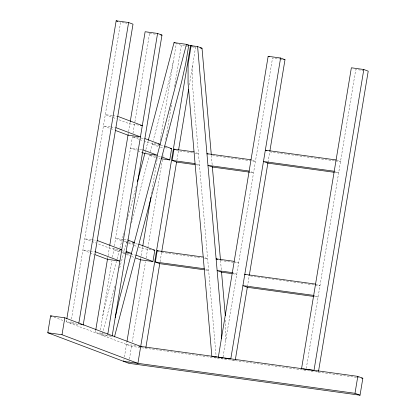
<?xml version="1.0" encoding="UTF-8"?>
<svg xmlns="http://www.w3.org/2000/svg" width="416" height="416" viewBox="0 0 416 416"><rect width="100%" height="100%" fill="white"/><g stroke="black" fill="none" stroke-linecap="round" stroke-linejoin="round"><path stroke-width="0.31" stroke-dasharray="2.08 1.56" d="M192.494 65.905L192.473 84.9L216.117 356.117M225.805 340.371L225.659 319.452M66.648 319.878L66.331 321.776L76.289 323.149M71.053 321.537L70.741 323.435L80.075 324.724M71.474 319.01L120.567 22.464L126.792 23.322M95.722 330.169L95.306 332.696L105.258 334.069M107.448 259.334L109.647 246.074M128.003 135.184L130.161 122.143M100.027 332.452L99.715 334.36L111.535 335.993M100.443 329.935L111.857 261.014M112.481 257.218L114.249 246.548M114.353 245.913L132.475 136.448M133 133.286L134.571 123.802M134.883 121.909L149.536 33.384L147.883 32.76M123.677 361.379L123.989 359.502M124.405 356.99L126.896 341.942M140.598 259.173L142.672 246.636M151.393 193.965L157.206 158.85M157.622 156.343L157.31 158.226L160.274 158.631M160.217 140.665L160.633 138.159M160.737 137.53L176.306 43.477L181.345 45.375L185.058 45.89M128.82 362.653L131.83 344.469M132.246 341.962L145.532 261.7M146.156 257.941L147.711 248.534M147.815 247.905L162.453 159.494M162.765 157.617L163.384 153.852M165.776 139.433L171.792 103.064M174.491 86.762L181.345 45.375M160.066 261.784L161.626 252.377L159.973 251.753M176.883 160.212L178.443 150.8L193.149 152.828M189.342 84.963L195.567 47.341L197.33 47.585M223.049 357.016L272.558 57.964L280.025 58.994M247.426 286.666L249.309 275.293M267.982 162.516L269.745 151.856L295.651 155.428M306.259 368.524L355.768 69.446L363.236 70.476M102.768 315.91L106.839 297.778L116.449 261.284M173.254 61.927L169.177 80.064L153.317 140.317M117.088 258.846L119.72 248.851M119.87 248.284L123.183 235.695M123.344 235.087L123.828 233.262M127.348 219.877L136.318 185.817M144.966 152.974L148.169 140.806M114.889 286.244L101.993 335.218L112.575 336.679M119.673 268.07L127.369 238.857M131.534 223.038L149.469 154.918M150.27 151.876L152.672 142.75M149.536 33.384L155.761 34.242M185.671 45.973L187.528 46.233M191.859 46.826L194.948 47.252M280.649 59.077L282.516 59.337M112.154 115.58L105.305 114.634L112.471 117.338M112.778 115.664L117.13 116.267M138.585 125.096L129.87 123.895L118.102 119.46M110.287 126.864L103.438 125.923L109.58 128.237M110.906 126.953L114.639 127.468M296.28 155.516L334.823 160.836M335.457 160.919L340.512 161.621L336.102 159.957M138.632 137.706L132.413 136.843L139.298 139.443M141.123 138.05L144.232 138.476M156.411 143.811L147.696 142.61L144.919 141.56M159.37 145.309L152.256 144.326L158.574 146.708M160.555 145.475L163.519 145.881M160.363 147.103L163.327 147.508M165.105 147.753L166.884 148.002M194.938 153.078L198.458 153.561L195.151 152.313M212.623 155.516L227.001 157.503M227.599 157.581L255.429 161.424L251.571 159.968M334.849 172.38L338.645 172.905L334.235 171.241M141.742 149.677L130.541 148.132L137.4 150.717M155.906 156.135L149.386 155.236L155.438 157.518M158.278 156.463L160.649 156.79M195.764 164.736L199.477 165.246L196.17 163.998M250.349 172.266L253.562 172.708L250.255 171.465M122.704 239.403L115.596 238.425L121.846 240.781L123.625 241.025M123.89 239.569L127.447 240.058M124.218 241.108L125.996 241.353M127.182 241.519L130.146 241.925M137.608 244.046L126.407 242.502L127.998 243.1M91.598 239.73L84.755 238.789L90.896 241.103M92.222 239.819L95.956 240.334M151.076 249.72L142.36 248.513L138.85 247.192M161.626 252.377L201.495 257.878M204.563 258.305L207.626 258.726L203.767 257.27M220.522 260.504L233.132 262.246M234.369 262.418L238.612 263L235.674 261.893M118.03 249.252L109.32 248.05L97.547 243.61M120.838 250.692L113.724 249.709L118.976 251.69L125.492 252.59M122.023 250.853L125.58 251.347M126.027 253.75L123.536 253.406L125.648 254.202M126.646 253.838L129.761 254.27M131.004 254.441L135.361 255.039M89.731 251.02L82.888 250.073L89.029 252.387M90.355 251.103L94.708 251.706M205.473 269.974L208.645 270.41L204.786 268.954M232.747 273.738L236.746 274.29L232.825 272.813M314.298 296.535L318.089 297.055L313.68 295.396M126.48 344.453L137.285 345.94M356.486 377.395L131.518 346.351L65.182 321.339M357.12 377.484L359.029 377.744M193.887 46.706L195.016 47.133M112.986 117.53L116.563 118.882M176.238 149.968L177.892 150.592M110.604 128.622L114.187 129.974M139.792 139.625L143.343 140.967M137.888 150.899L142.028 152.464M315.546 284.107L319.956 285.771L248.092 275.59M128.528 243.303L132.449 244.78M134.181 245.43L137.098 246.532M91.92 241.488L96.013 243.032M126.173 254.405L131.102 256.261M131.69 256.485L134.633 257.592M90.048 252.772L94.146 254.316M316.186 371.306L318.391 372.138M232.976 359.824L235.18 360.656M221.078 358.311L222.732 358.935M214.079 357.214L216.284 358.046M54.09 317.158L64.6 321.121M211.354 155.34L212.233 165.448M220.516 260.432L221.39 270.504"/><path stroke-width="0.62" d="M221.38 338.801L221.432 319.847L197.605 46.566L191.162 45.677L188.1 64.163L188.053 83.106L211.874 356.387M138.85 346.159L357.802 376.371L362.84 378.269L360.038 395.2L128.716 363.282L47.783 332.769L50.586 315.838L64.813 317.798L141.825 346.835M187.439 45.011L190.528 45.443L137.904 363.345L62.01 334.729L64.813 317.798M66.856 318.614L116.158 20.8L128.606 22.516L133.011 24.18L83.19 325.151M78.78 323.492L128.606 22.516M95.826 329.534L107.552 258.716M109.751 245.44L128.066 134.789M130.265 121.508L145.132 31.725L157.576 33.441L161.985 35.105L112.159 336.076M107.749 334.412L157.576 33.441M127 341.318L140.598 259.173M142.776 246.007L150.873 197.101M135.808 258.034L140.494 259.802L152.942 261.518L154.809 250.234L138.856 244.218M161.46 158.798L169.754 159.942L171.626 148.652L164.705 146.047M204.204 269.797L159.754 263.666L155.35 262.002L157.217 250.718L203.216 257.062M195.146 164.648L176.571 162.084L172.162 160.425L174.034 149.136L194.048 151.897M145.844 347.688L159.754 263.666M161.73 251.753L176.571 162.084M178.547 150.171L188.614 89.352M269.828 151.362L285.002 59.68L280.597 58.016L268.148 56.3L218.322 357.276L223.304 357.963M280.597 58.016L230.771 358.992L224.546 358.134M235.388 359.388L247.322 287.31L242.913 285.631L313.68 295.396M249.309 275.293L267.94 162.744M301.538 368.758L351.359 67.782L363.808 69.503L368.217 71.162L318.495 371.504M363.808 69.503L313.981 370.474L302.78 368.93M360.038 395.2L354.999 393.302L357.802 376.371M115.227 317.554L119.314 299.38L186.472 44.335L188.755 45.193L185.687 63.716L181.594 81.895L114.442 336.934M137.441 181.558L144.81 153.582M148.33 140.197L174.023 42.619L186.472 44.335M160.742 34.934L161.985 35.105M200.257 47.986L202.015 48.23L211.302 154.757M283.759 59.509L285.002 59.68M140.452 125.356L142.319 125.611L117.754 116.355M336.102 159.957L265.335 150.192L266.989 150.816M158.278 144.066L160.144 144.326L144.856 138.564M170.44 148.491L171.626 148.652M251.02 159.76L206.944 153.681L208.047 154.097M334.235 171.241L263.468 161.481L267.878 163.14L334.22 172.297M172.162 160.425L195.068 163.587M249.153 171.049L207.964 165.365L212.373 167.024L249.704 172.177M132.517 242.252L134.29 242.497L128.04 240.141M153.566 250.063L154.809 250.234M234.203 261.342L216.112 258.84L217.584 259.397M120.52 249.595L121.763 249.766L97.198 240.505M126.084 252.668L131.42 253.406L126.173 251.425M155.35 262.002L204.235 268.746M232.336 272.626L217.131 270.53L221.541 272.189L232.19 273.66M315.546 284.107L244.785 274.342L245.887 274.758M247.322 287.29L313.664 296.447M47.783 332.769L62.01 334.729M212.462 356.465L214.219 356.71M215.394 356.871L217.152 357.115M361.572 378.097L362.84 378.269M123.677 361.379L354.999 393.302M268.148 56.3L269.251 56.716M197.605 46.566L202.015 48.23M190.528 45.443L192.208 46.072M116.158 20.8L117.811 21.424M174.023 42.619L175.167 43.046M174.034 149.136L175.136 149.552M115.887 127.639L140.447 136.9L128.003 135.184L115.721 130.551M142.99 149.848L157.269 155.236L144.825 153.514L142.605 152.682M161.834 156.952L169.754 159.942M157.217 250.718L158.319 251.134M135.98 255.128L152.942 261.518M95.332 251.789L119.896 261.05L107.448 259.334L95.165 254.706M80.434 324.116L82.087 324.74M50.586 315.838L51.756 316.28M212.342 166.707L220.459 259.802M221.504 271.762L225.321 315.593"/></g></svg>
